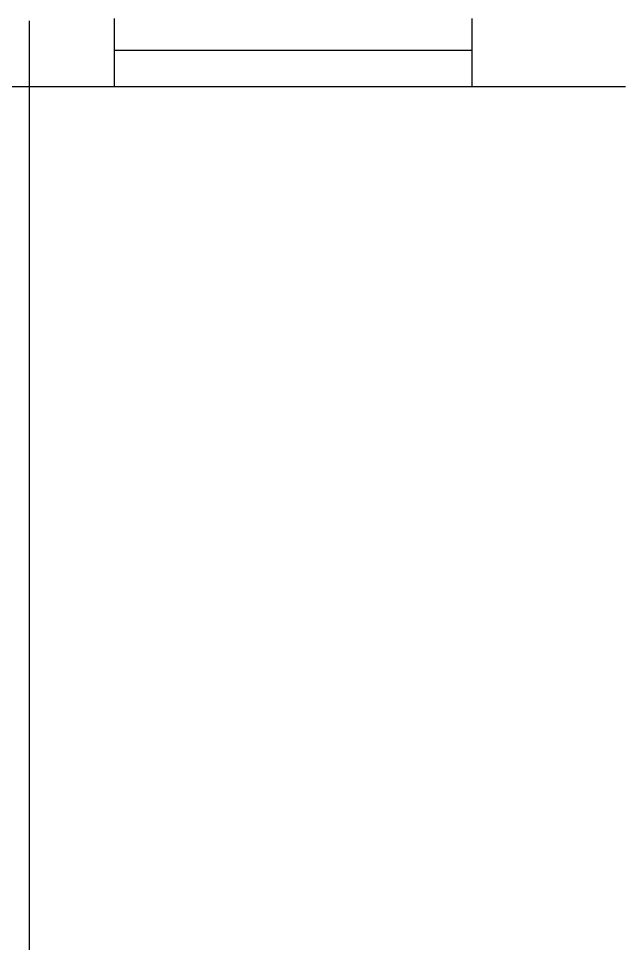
# Model space of a CAD drawing. Extents: x 200 to 24872, y 200 to 5740.
# Drawn here: x 13913 to 15695, y 3025 to 5740 of the extents above; entities that cross this region are included whole.
import ezdxf

# ---------------------------------------------------------------- set-up
doc = ezdxf.new("R2010")
doc.units = 0
doc.header["$LTSCALE"] = 10
doc.header["$MEASUREMENT"] = 0
doc.layers.add('A-ANNO-GRA1', color=7, linetype='CONTINUOUS')

msp = doc.modelspace()

# ---------------------------------------------------------------- linework, layer by layer
at = {"layer": 'A-ANNO-GRA1'}
for p, q in [((13945, 200), (13945, 5733.3)), ((14195, 5540), (14195, 5740)), ((15245, 5540), (15245, 5740)), ((14195, 5646.7), (15245, 5646.7)), ((8600, 5540), (15695, 5540))]:
    msp.add_line(p, q, dxfattribs=at)

doc.saveas('drawing.dxf')
